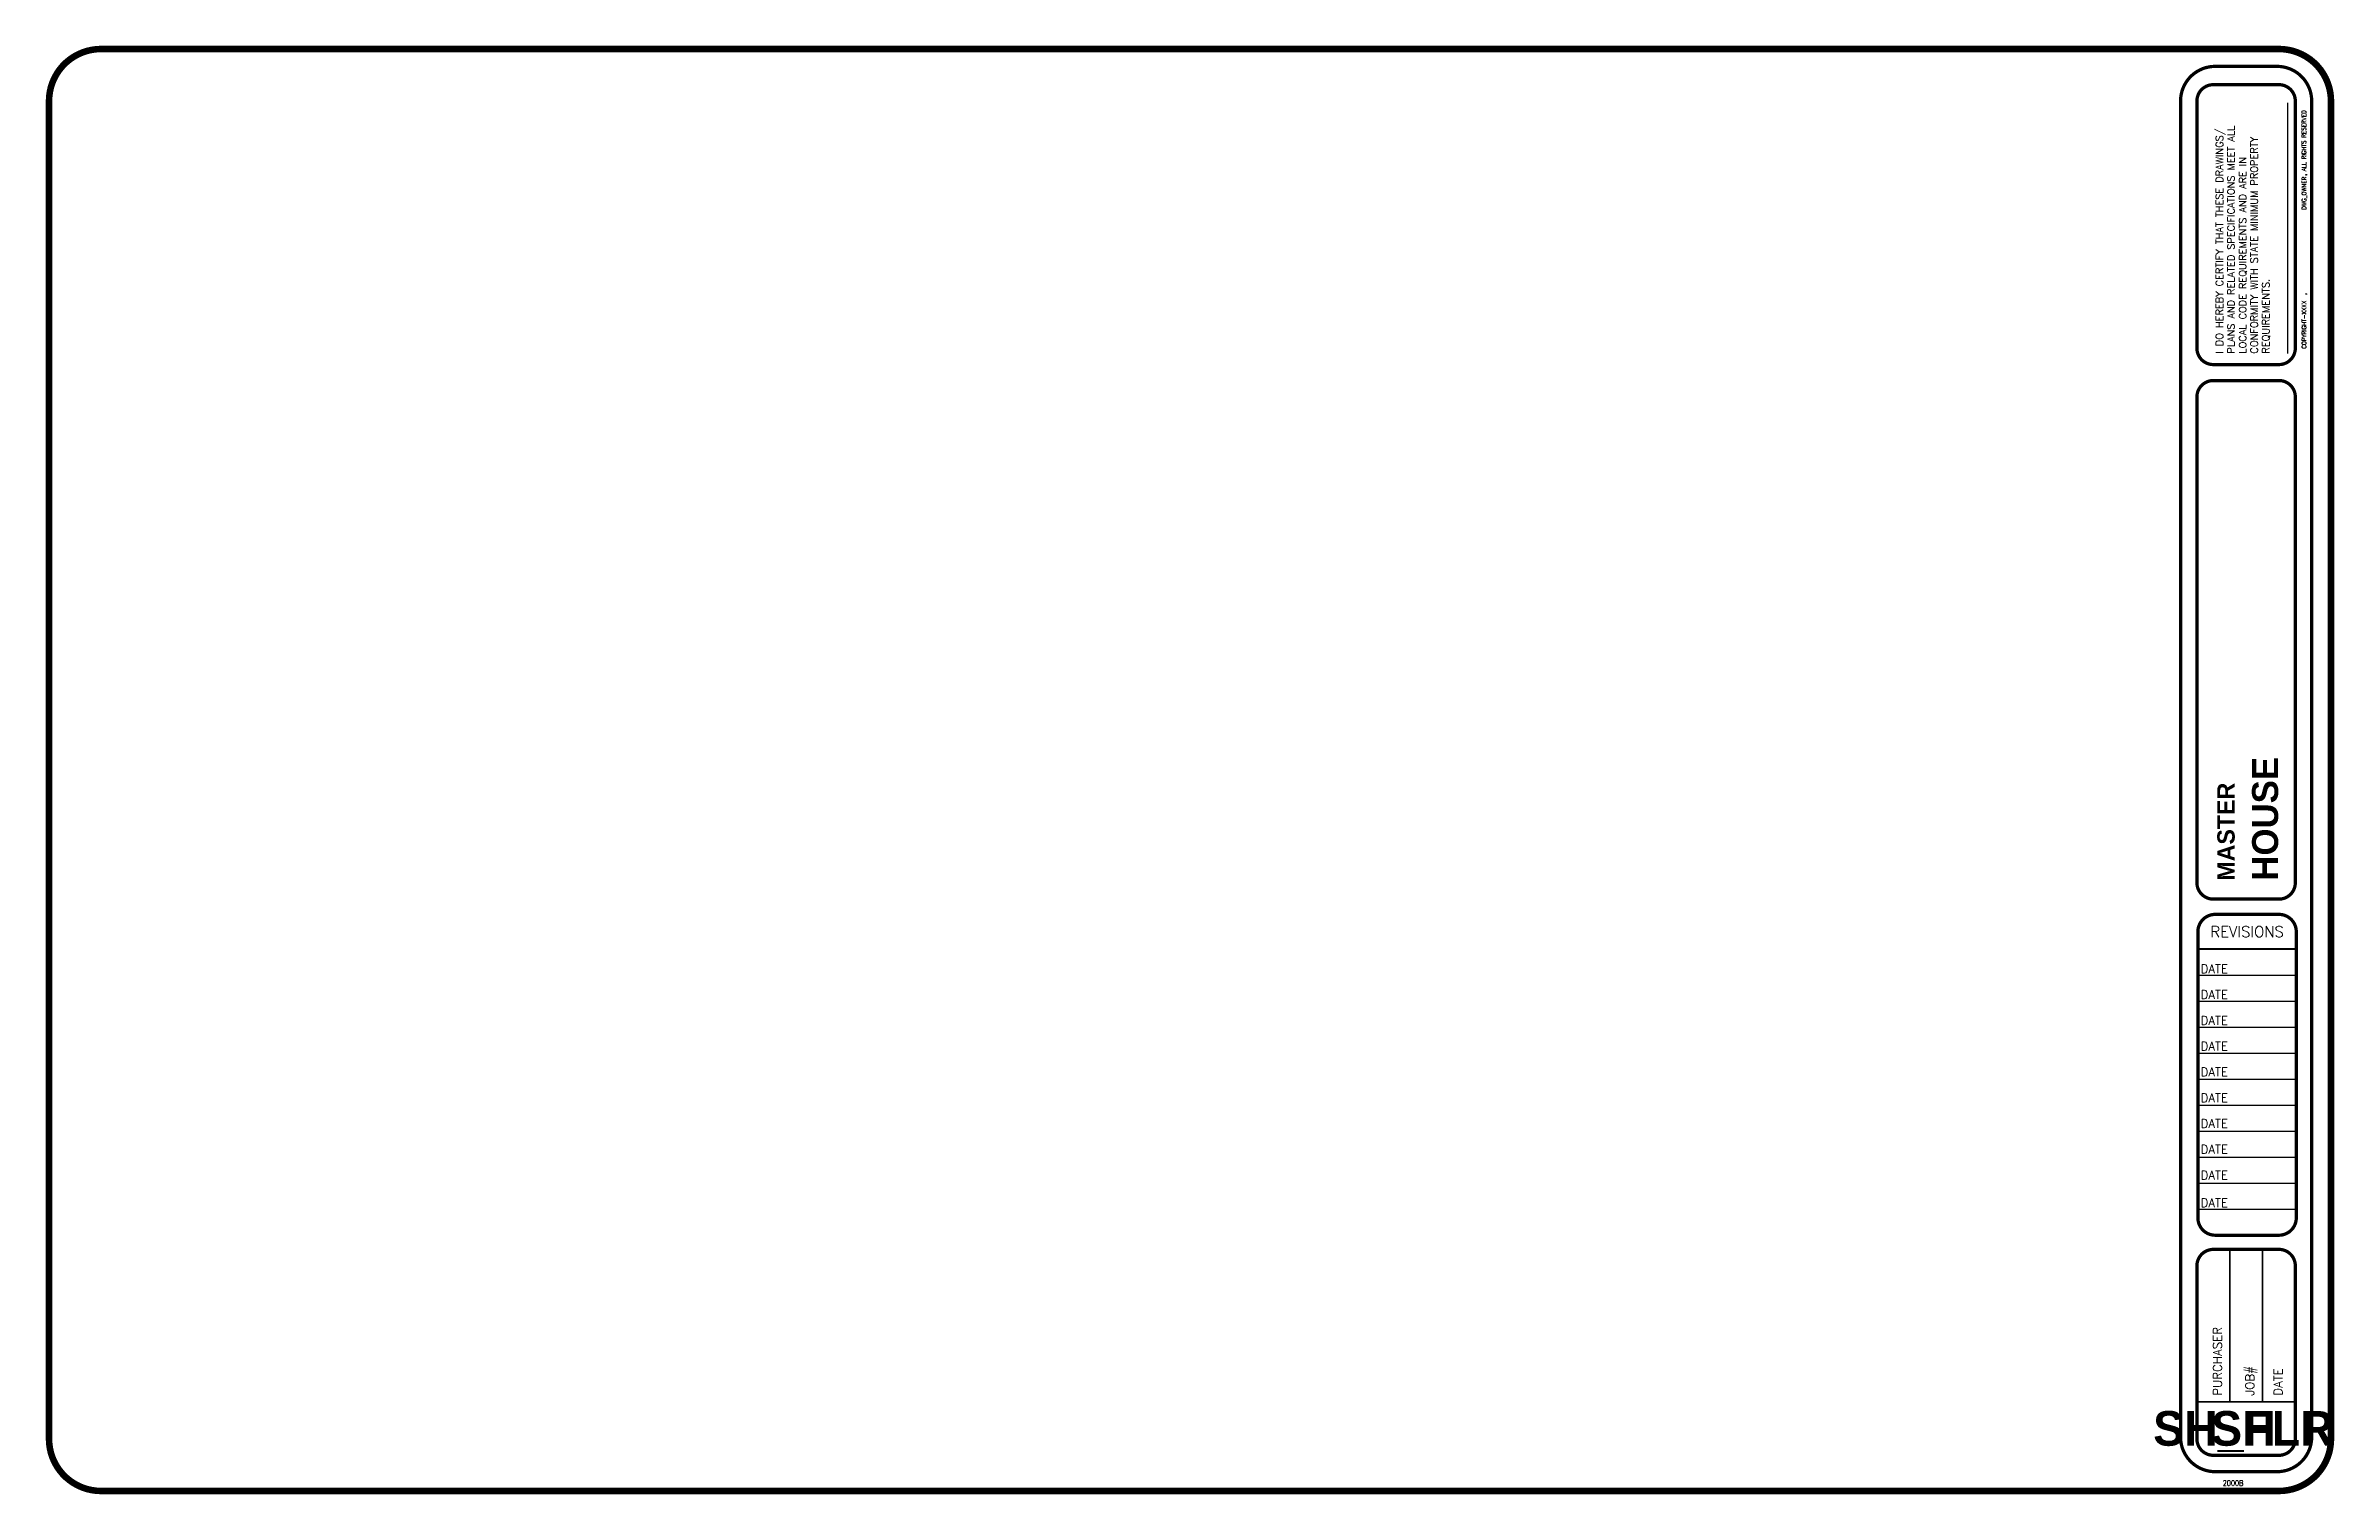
# Model space of a CAD drawing. Extents: x 0.2 to 16.7, y 0.2 to 10.7.
import ezdxf
from ezdxf.enums import TextEntityAlignment as Align

# ---------------------------------------------------------------- set-up
doc = ezdxf.new("R2010")
doc.units = 0
doc.header["$LTSCALE"] = 32
doc.header["$MEASUREMENT"] = 0
doc.linetypes.add('CENTER2', pattern=[1.125, 0.75, -0.125, 0.125, -0.125])
doc.layers.get('0').update_dxf_attribs({"linetype": 'CONTINUOUS'})
for name, color, linetype in [('BORDERLINE', 4, 'CONTINUOUS'), ('FLR_TITLEBLKL', 7, 'CONTINUOUS'), ('THIN', 1, 'CONTINUOUS'), ('TITLEBLKL', 7, 'CONTINUOUS'), ('TITLEBLKS', 9, 'CONTINUOUS')]:
    doc.layers.add(name, color=color, linetype=linetype)
doc.styles.add('BOLD', font='BOLD.shx')
doc.styles.add('ROMANS', font='ROMANS.shx')
doc.styles.add('XFINE', font='romans', dxfattribs={"width": 0.8})

msp = doc.modelspace()

# ---------------------------------------------------------------- linework, layer by layer
at = {"layer": 'BORDERLINE'}
msp.add_line((16.367, 8.432), (16.367, 10.239), dxfattribs=at)
for points, const_width in [([(0.611, 0.236), (16.303, 0.236, 0.414214), (16.678, 0.611), (16.678, 10.252, 0.414214), (16.303, 10.627), (0.611, 10.627, 0.414214), (0.236, 10.252), (0.236, 0.611, 0.414214)], 0.0472), ([(15.844, 0.375), (16.289, 0.375, 0.414214), (16.539, 0.625), (16.539, 10.252, 0.414214), (16.289, 10.502), (15.844, 10.502, 0.414214), (15.594, 10.252), (15.594, 0.625, 0.414214)], 0.0236), ([(16.421, 8.471), (16.421, 10.252, 0.414214), (16.303, 10.37), (15.83, 10.37, 0.414214), (15.712, 10.252), (15.712, 8.471, 0.414214), (15.83, 8.353), (16.303, 8.353, 0.414214)], 0.0236), ([(15.831, 4.501), (16.303, 4.501, 0.414214), (16.421, 4.619), (16.421, 8.12, 0.414214), (16.303, 8.238), (15.831, 8.238, 0.414214), (15.712, 8.12), (15.712, 4.619, 0.414214)], 0.0236), ([(16.428, 2.204), (16.428, 4.266, 0.414214), (16.303, 4.391), (15.844, 4.391, 0.414214), (15.719, 4.266), (15.719, 2.204, 0.414214), (15.844, 2.079), (16.303, 2.079, 0.414214)], 0.0236), ([(15.712, 1.859), (15.712, 0.611, 0.414214), (15.831, 0.493), (16.303, 0.493, 0.414214), (16.421, 0.611), (16.421, 1.859, 0.414214), (16.303, 1.977), (15.831, 1.977, 0.414214)], 0.0236)]:
    msp.add_lwpolyline(points, format="xyb", close=True, dxfattribs=dict(at, const_width=const_width))
at = {"layer": 'BORDERLINE', "const_width": 0.0156, "flags": 128}
msp.add_lwpolyline([(15.719, 4.141), (16.428, 4.141)], dxfattribs=at)
at = {"layer": 'BORDERLINE', "const_width": 0.0118}
for points in [[(15.949, 1.977), (15.949, 0.878)], [(16.185, 1.977), (16.185, 0.878)], [(15.712, 0.878), (16.421, 0.878)]]:
    msp.add_lwpolyline(points, dxfattribs=at)
at = {"layer": 'THIN'}
for p, q in [((15.719, 3.954), (16.428, 3.954)), ((15.719, 3.766), (16.428, 3.766)), ((15.719, 3.579), (16.428, 3.579)), ((15.719, 3.391), (16.428, 3.391)), ((15.719, 3.204), (16.428, 3.204)), ((15.719, 3.016), (16.428, 3.016)), ((15.719, 2.829), (16.428, 2.829)), ((15.719, 2.641), (16.428, 2.641)), ((15.719, 2.454), (16.428, 2.454)), ((15.719, 2.266), (16.428, 2.266))]:
    msp.add_line(p, q, dxfattribs=at)

# ---------------------------------------------------------------- texts
at = {"linetype": 'CENTER2', "style": 'XFINE', "width": 0.8}
msp.add_text('2000B', height=0.0386, dxfattribs=at).set_placement((15.898, 0.274))
at = {"layer": 'FLR_TITLEBLKL', "style": 'BOLD'}
msp.add_attdef('SH_FLR', text='', height=0.25, dxfattribs=at).set_placement((16.047, 0.562), align=Align.CENTER)
at = {"layer": 'THIN', "style": 'ROMANS'}
for s, p in [('PLANS AND RELATED SPECIFICATIONS MEET ALL', (15.983, 8.432)), ('I DO HEREBY CERTIFY THAT THESE DRAWINGS/', (15.9, 8.432)), ('CONFORMITY WITH STATE MINIMUM PROPERTY', (16.15, 8.432)), ('LOCAL CODE REQUIREMENTS AND ARE IN', (16.067, 8.432)), ('REQUIREMENTS.', (16.234, 8.432))]:
    msp.add_text(s, height=0.05165, rotation=90, dxfattribs=at).set_placement(p)
at = {"layer": 'TITLEBLKL', "style": 'BOLD'}
for tag, p, s, height in [('HOUSE', (16.297, 4.634), 'HOUSE STATE', 0.1875), ('MASTER', (15.984, 4.634), '', 0.125)]:
    msp.add_attdef(tag, p, s, height=height, rotation=90, dxfattribs=at)
msp.add_attdef('SH', text='', height=0.25, dxfattribs=at).set_placement((16.047, 0.562), align=Align.CENTER)
at = {"layer": 'TITLEBLKS', "style": 'ROMANS', "width": 0.9375}
msp.add_text(', ALL RIGHTS RESERVED', height=0.03125, rotation=90, dxfattribs=at).set_placement((16.498, 9.714))
at = {"layer": 'TITLEBLKS', "style": 'ROMANS'}
msp.add_text(',', height=0.0312, rotation=90, dxfattribs=at).set_placement((16.498, 8.854))
msp.add_text('REVISIONS', height=0.0781, dxfattribs=at).set_placement((16.074, 4.266), align=Align.MIDDLE)
at = {"layer": 'TITLEBLKS', "style": 'ROMANS', "width": 0.9375}
msp.add_attdef('DWG_OWNER', text='KEYSTONE BLDRS REC. GRP., INC.', height=0.03125, rotation=90, dxfattribs=at).set_placement((16.5, 9.707), align=Align.RIGHT)
msp.add_attdef('COPYRIGHT-XXXX', (16.5, 8.467), 'COPYRIGHT 19XX', height=0.03125, rotation=90, dxfattribs=at)
at = {"layer": 'TITLEBLKS', "style": 'ROMANS'}
for p in [(15.738, 3.968), (15.738, 3.782), (15.738, 3.596), (15.738, 3.41), (15.738, 3.224), (15.738, 3.038), (15.738, 2.853), (15.738, 2.667), (15.738, 2.481), (15.738, 2.282)]:
    msp.add_attdef('DATE', p, '', height=0.0625, dxfattribs=at)
for tag, p in [('PURCHASER', (15.891, 0.922)), ('JOB#', (16.125, 0.922)), ('DATE', (16.328, 0.922))]:
    msp.add_attdef(tag, p, '', height=0.0625, rotation=90, dxfattribs=at)

doc.saveas('drawing.dxf')
